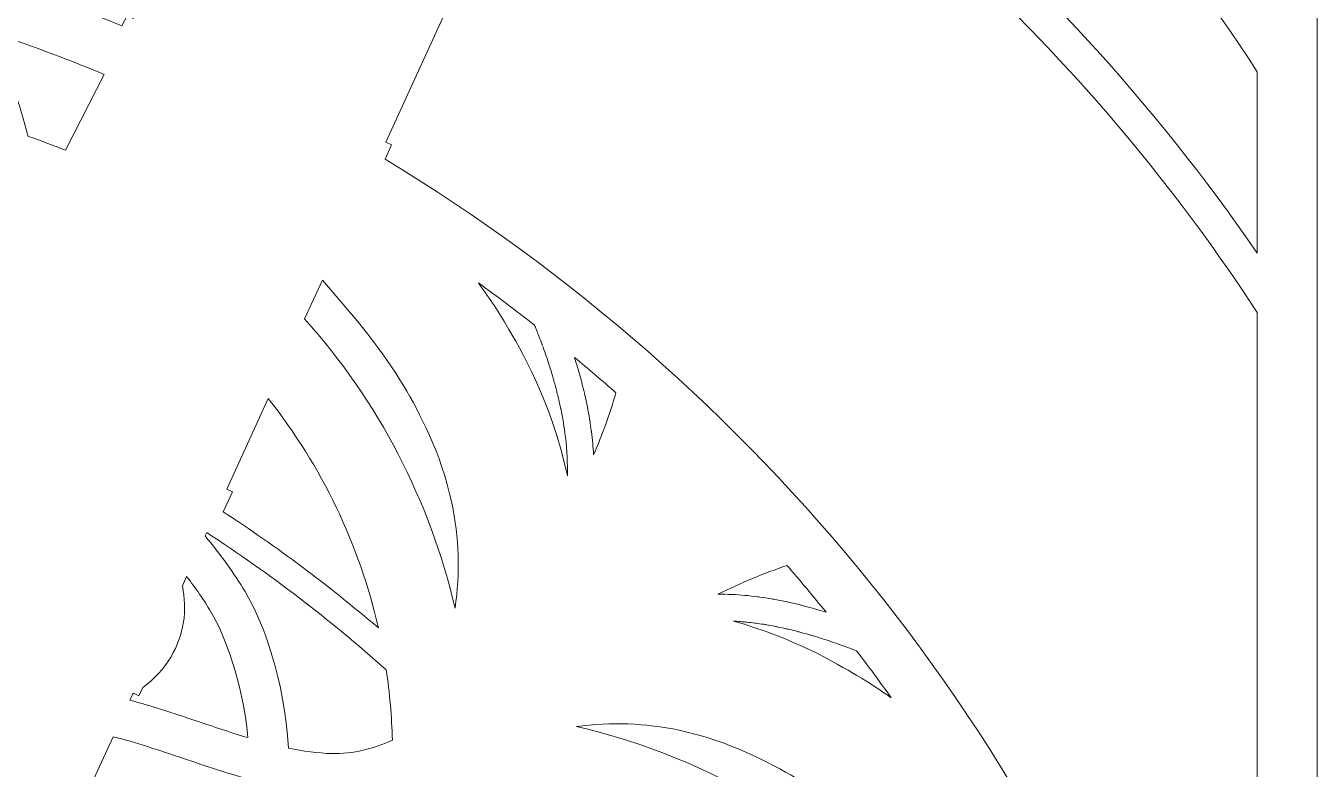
# Model space of a CAD drawing. Header units: millimetres. Extents: x -131 to 670, y -112 to 1620.
# Drawn here: x 125.2 to 254.4, y 233.9 to 308.3 of the extents above; entities that cross this region are included whole.
import ezdxf

# ---------------------------------------------------------------- set-up
doc = ezdxf.new("R2010")
doc.units = ezdxf.units.MM
doc.header["$MEASUREMENT"] = 0
doc.layers.add('Layer 4', color=7, linetype='Continuous')

msp = doc.modelspace()

# ---------------------------------------------------------------- linework, layer by layer
at = {"layer": 'Layer 4', "lineweight": 0}
msp.add_lwpolyline([(-130.85, 449.34), (-130.85, -111.88), (-130.85, -111.88), (254.45, -111.88), (254.45, -111.88), (254.45, 449.34), (-130.85, 449.34)], dxfattribs=at)
for points, knots in [([(-124.85, 349.49), (-124.28, 348.41), (-123.55, 347.38), (-122.67, 346.42), (-122.67, 346.42), (-122.7, 346.39), (-122.7, 346.39), (-118.62, 342.29), (-114.76, 340.4), (-109.81, 340.05), (-104.78, 339.71), (-100.83, 344.28), (-100.66, 344.48), (-100.66, 344.48), (-90.94, 356.23), (-90.94, 356.23), (-87.69, 354.7), (-84.55, 354.06), (-81.6, 354.33), (-79.19, 352.52), (-76.56, 350.61), (-73.77, 348.63), (-61.01, 339.57), (-46.07, 332.65), (-30.54, 328.6), (-30.54, 328.6), (-30.26, 307.54), (-30.26, 307.54), (-30.26, 307.54), (-26.88, 307.58), (-26.88, 307.58), (-26.88, 307.58), (-27.15, 327.76), (-27.15, 327.76), (-7.34, 323.15), (12.42, 323.56), (30.14, 328.95), (30.26, 328.67), (30.39, 328.4), (30.54, 328.14), (32.94, 324.06), (39.69, 323.57), (45.58, 327.03), (50.66, 330.02), (53.53, 335.02), (52.6, 338.99), (61.27, 343.95), (70.72, 347.93), (80.7, 350.85), (80.7, 350.85), (83.74, 331.44), (83.74, 331.44), (83.74, 331.44), (111.68, 335.8), (111.68, 335.8), (111.68, 335.8), (110.33, 344.39), (110.33, 344.39), (110.33, 344.39), (110.34, 344.39), (110.34, 344.39), (110.34, 344.39), (108.52, 355.98), (108.52, 355.98), (125.34, 357.35), (141.94, 355.68), (157.53, 351.12), (157.53, 351.12), (156.81, 349.73), (156.81, 349.73), (156.81, 349.73), (145.78, 328.25), (145.78, 328.25), (145.78, 328.25), (145.78, 328.25), (145.78, 328.25), (145.78, 328.25), (145.77, 328.25), (145.77, 328.25), (145.77, 328.25), (145.2, 328.53), (145.2, 328.53), (145.2, 328.53), (145.2, 328.53), (145.2, 328.53), (145.2, 328.53), (144.89, 327.92), (144.89, 327.92), (144.89, 327.92), (143.92, 326.03), (143.92, 326.03), (143.92, 326.03), (143.29, 324.79), (143.29, 324.79), (143.29, 324.79), (143.86, 324.51), (143.86, 324.51), (143.86, 324.51), (139.15, 315.32), (139.15, 315.32), (139.15, 315.32), (135.92, 309.03), (135.92, 309.03), (135.92, 309.03), (135.34, 309.31), (135.34, 309.31), (135.34, 309.31), (135.34, 309.31), (135.34, 309.31), (135.34, 309.31), (135.34, 309.31), (135.34, 309.31), (135.34, 309.31), (134.81, 308.28), (134.81, 308.28), (92.5, 325.76), (45.85, 327.23), (2.17, 312.23), (-45.35, 295.92), (-83.68, 262.08), (-105.75, 216.94), (-117.56, 192.79), (-123.95, 166.95), (-124.85, 140.87), (-124.85, 140.87), (-124.85, 349.49), (-124.85, 349.49)], [0, 0, 0, 0, 1, 1, 1, 2, 2, 2, 3, 3, 3, 4, 4, 4, 5, 5, 5, 6, 6, 6, 7, 7, 7, 8, 8, 8, 9, 9, 9, 10, 10, 10, 11, 11, 11, 12, 12, 12, 13, 13, 13, 14, 14, 14, 15, 15, 15, 16, 16, 16, 17, 17, 17, 18, 18, 18, 19, 19, 19, 20, 20, 20, 21, 21, 21, 22, 22, 22, 23, 23, 23, 24, 24, 24, 25, 25, 25, 26, 26, 26, 27, 27, 27, 28, 28, 28, 29, 29, 29, 30, 30, 30, 31, 31, 31, 32, 32, 32, 33, 33, 33, 34, 34, 34, 35, 35, 35, 36, 36, 36, 37, 37, 37, 38, 38, 38, 39, 39, 39, 40, 40, 40, 41, 41, 41, 42, 42, 42, 42]), ([(248.45, 167.45), (246.75, 176.85), (244.32, 186.18), (241.16, 195.39), (226.74, 237.39), (198.63, 272.2), (161.14, 294.96), (161.14, 294.96), (161.79, 296.38), (161.79, 296.38), (161.79, 296.38), (161.79, 296.38), (161.79, 296.38), (161.79, 296.38), (161.79, 296.38), (161.79, 296.38), (161.79, 296.38), (161.79, 296.38), (161.79, 296.38), (161.79, 296.38), (161.79, 296.38), (161.79, 296.38), (161.79, 296.38), (161.21, 296.66), (161.21, 296.66), (161.21, 296.66), (168.46, 312.49), (168.46, 312.49), (168.46, 312.49), (169.04, 312.2), (169.04, 312.2), (169.04, 312.2), (170.79, 316.02), (170.79, 316.02), (170.79, 316.02), (170.79, 316.02), (170.79, 316.02), (170.79, 316.02), (170.79, 316.02), (170.79, 316.02), (170.79, 316.02), (170.43, 316.2), (170.43, 316.2), (170.43, 316.2), (170.21, 316.3), (170.21, 316.3), (170.21, 316.3), (181.66, 341.3), (181.66, 341.3), (191.17, 336.26), (200.44, 330.12), (209.24, 323.02), (209.24, 323.02), (212.42, 310.9), (212.42, 310.9), (212.42, 310.9), (215.55, 311.72), (215.55, 311.72), (215.55, 311.72), (213.51, 319.46), (213.51, 319.46), (226.91, 307.95), (238.88, 294.27), (248.45, 279.59), (248.45, 279.59), (248.45, 167.45), (248.45, 167.45)], [0, 0, 0, 0, 1, 1, 1, 2, 2, 2, 3, 3, 3, 4, 4, 4, 5, 5, 5, 6, 6, 6, 7, 7, 7, 8, 8, 8, 9, 9, 9, 10, 10, 10, 11, 11, 11, 12, 12, 12, 13, 13, 13, 14, 14, 14, 15, 15, 15, 16, 16, 16, 17, 17, 17, 18, 18, 18, 19, 19, 19, 20, 20, 20, 21, 21, 21, 22, 22, 22, 22]), ([(248.45, 285.53), (238.27, 300.37), (225.78, 314.02), (211.97, 325.34), (211.97, 325.34), (208.4, 338.91), (208.4, 338.91), (210.44, 338.82), (212.79, 339.77), (214.72, 341.55), (214.74, 341.57), (214.76, 341.59), (214.78, 341.61), (227.8, 330.92), (239.09, 318.19), (248.45, 303.7), (248.45, 303.7), (248.45, 285.53), (248.45, 285.53)], [0, 0, 0, 0, 1, 1, 1, 2, 2, 2, 3, 3, 3, 4, 4, 4, 5, 5, 5, 6, 6, 6, 6]), ([(129.15, 295.84), (127.92, 296.34), (126.67, 296.8), (125.41, 297.23), (124.59, 300.4), (123.54, 303.49), (122.28, 306.46), (122.87, 306.59), (123.46, 306.73), (124.05, 306.87), (127.06, 305.81), (130.06, 304.66), (133.04, 303.43), (133.04, 303.43), (129.15, 295.84), (129.15, 295.84)], [0, 0, 0, 0, 1, 1, 1, 2, 2, 2, 3, 3, 3, 4, 4, 4, 5, 5, 5, 5]), ([(168.15, 249.98), (165.66, 260.69), (160.48, 270.71), (153.09, 278.95), (153.09, 278.95), (154.87, 282.83), (154.87, 282.83), (158.08, 279.13), (161.03, 275.61), (163.02, 272.23), (164.57, 269.6), (166.76, 265.53), (167.82, 260.52), (168.55, 257.06), (168.66, 253.54), (168.15, 249.98)], [0, 0, 0, 0, 1, 1, 1, 2, 2, 2, 3, 3, 3, 4, 4, 4, 5, 5, 5, 5]), ([(179.39, 263.23), (177.82, 270.64), (174.68, 275.98), (173.26, 278.37), (172.4, 279.83), (171.44, 281.24), (170.49, 282.55), (172.4, 281.17), (174.27, 279.76), (176.11, 278.32), (176.13, 278.26), (176.16, 278.19), (176.19, 278.13), (176.34, 277.74), (176.49, 277.36), (176.64, 276.97), (176.72, 276.76), (176.8, 276.55), (176.88, 276.33), (177.1, 275.73), (177.31, 275.13), (177.51, 274.52), (177.51, 274.52), (177.51, 274.52), (177.51, 274.51), (177.67, 274.04), (177.81, 273.57), (177.94, 273.11), (177.98, 272.97), (178.02, 272.84), (178.05, 272.71), (178.15, 272.36), (178.24, 272.02), (178.33, 271.68), (178.36, 271.55), (178.4, 271.43), (178.43, 271.3), (178.53, 270.89), (178.63, 270.47), (178.71, 270.07), (178.72, 270.04), (178.72, 270.01), (178.73, 269.98), (178.83, 269.51), (178.92, 269.04), (178.99, 268.58), (179, 268.56), (179, 268.54), (179, 268.52), (179.07, 268.09), (179.13, 267.67), (179.18, 267.25), (179.19, 267.2), (179.2, 267.15), (179.2, 267.1), (179.36, 265.76), (179.42, 264.47), (179.39, 263.23)], [0, 0, 0, 0, 1, 1, 1, 2, 2, 2, 3, 3, 3, 4, 4, 4, 5, 5, 5, 6, 6, 6, 7, 7, 7, 8, 8, 8, 9, 9, 9, 10, 10, 10, 11, 11, 11, 12, 12, 12, 13, 13, 13, 14, 14, 14, 15, 15, 15, 16, 16, 16, 17, 17, 17, 18, 18, 18, 19, 19, 19, 19]), ([(182.01, 265.34), (181.97, 266.1), (181.9, 266.87), (181.8, 267.67), (181.8, 267.69), (181.8, 267.71), (181.79, 267.73), (181.75, 268.09), (181.69, 268.46), (181.63, 268.83), (181.63, 268.87), (181.62, 268.91), (181.61, 268.96), (181.48, 269.74), (181.32, 270.54), (181.13, 271.36), (181.12, 271.41), (181.11, 271.46), (181.1, 271.51), (181.02, 271.85), (180.93, 272.19), (180.85, 272.53), (180.82, 272.64), (180.79, 272.76), (180.76, 272.87), (180.68, 273.17), (180.59, 273.46), (180.51, 273.76), (180.47, 273.88), (180.44, 273.99), (180.41, 274.11), (180.31, 274.44), (180.2, 274.77), (180.1, 275.1), (181.5, 273.94), (182.89, 272.75), (184.26, 271.55), (183.65, 269.45), (182.9, 267.38), (182.01, 265.34)], [0, 0, 0, 0, 1, 1, 1, 2, 2, 2, 3, 3, 3, 4, 4, 4, 5, 5, 5, 6, 6, 6, 7, 7, 7, 8, 8, 8, 9, 9, 9, 10, 10, 10, 11, 11, 11, 12, 12, 12, 13, 13, 13, 13]), ([(145.86, 261.63), (145.86, 261.63), (145.86, 261.63), (145.86, 261.63), (145.86, 261.63), (145.86, 261.63), (145.86, 261.63), (145.86, 261.63), (145.29, 261.91), (145.29, 261.91), (145.29, 261.91), (149.44, 270.98), (149.44, 270.98), (154.82, 264.2), (158.57, 256.36), (160.47, 248.01), (155.52, 252.24), (150.33, 256.12), (144.95, 259.64), (144.95, 259.64), (145.86, 261.63), (145.86, 261.63), (145.86, 261.63), (145.86, 261.63), (145.86, 261.63)], [0, 0, 0, 0, 1, 1, 1, 2, 2, 2, 3, 3, 3, 4, 4, 4, 5, 5, 5, 6, 6, 6, 7, 7, 7, 8, 8, 8, 8]), ([(161.26, 243.81), (161.6, 241.49), (161.81, 239.14), (161.88, 236.77), (160.03, 235.95), (157.95, 235.36), (155.79, 235.43), (154.4, 235.46), (152.95, 235.67), (151.47, 235.98), (151.06, 242.83), (149.02, 248.45), (147.13, 251.65), (146.02, 253.53), (144.64, 255.37), (143.13, 257.22), (143.13, 257.22), (143.29, 257.56), (143.29, 257.56), (149.57, 253.46), (155.58, 248.88), (161.26, 243.81)], [0, 0, 0, 0, 1, 1, 1, 2, 2, 2, 3, 3, 3, 4, 4, 4, 5, 5, 5, 6, 6, 6, 7, 7, 7, 7]), ([(204.57, 249.8), (204.44, 249.84), (204.31, 249.88), (204.18, 249.92), (203.83, 250.02), (203.48, 250.11), (203.13, 250.2), (203.01, 250.23), (202.88, 250.27), (202.75, 250.3), (202.32, 250.41), (201.9, 250.51), (201.48, 250.6), (201.45, 250.6), (201.43, 250.61), (201.41, 250.61), (200.94, 250.71), (200.47, 250.8), (200.01, 250.89), (199.96, 250.9), (199.9, 250.9), (199.85, 250.91), (199.45, 250.98), (199.05, 251.04), (198.66, 251.1), (198.59, 251.11), (198.51, 251.12), (198.43, 251.13), (198.01, 251.18), (197.59, 251.23), (197.18, 251.27), (197.17, 251.27), (197.16, 251.27), (197.15, 251.27), (196.26, 251.35), (195.4, 251.38), (194.55, 251.38), (194.52, 251.38), (194.5, 251.38), (194.47, 251.38), (196.78, 252.52), (199.09, 253.48), (201.37, 254.27), (202.71, 252.73), (204.02, 251.16), (205.29, 249.58), (205.05, 249.66), (204.81, 249.73), (204.57, 249.8)], [0, 0, 0, 0, 1, 1, 1, 2, 2, 2, 3, 3, 3, 4, 4, 4, 5, 5, 5, 6, 6, 6, 7, 7, 7, 8, 8, 8, 9, 9, 9, 10, 10, 10, 11, 11, 11, 12, 12, 12, 13, 13, 13, 14, 14, 14, 15, 15, 15, 16, 16, 16, 16]), ([(140.85, 252.23), (140.85, 252.23), (141.28, 253.17), (141.28, 253.17), (142.19, 251.98), (143.02, 250.8), (143.71, 249.63), (145.11, 247.27), (146.87, 242.6), (147.42, 237.02), (145.7, 237.53), (143.96, 238.12), (142.24, 238.7), (139.95, 239.47), (137.75, 240.2), (135.6, 240.78), (135.6, 240.78), (135.89, 241.42), (135.89, 241.42), (135.92, 241.43), (135.94, 241.44), (135.96, 241.46), (135.96, 241.46), (136.5, 241.2), (136.5, 241.2), (136.5, 241.2), (136.89, 242.05), (136.89, 242.05), (138.04, 242.88), (139.02, 243.92), (139.72, 245.13), (140.99, 247.31), (141.37, 249.77), (140.85, 252.23)], [0, 0, 0, 0, 1, 1, 1, 2, 2, 2, 3, 3, 3, 4, 4, 4, 5, 5, 5, 6, 6, 6, 7, 7, 7, 8, 8, 8, 9, 9, 9, 10, 10, 10, 11, 11, 11, 11]), ([(206.91, 246.25), (207.08, 246.19), (207.26, 246.12), (207.44, 246.05), (207.74, 245.94), (208.04, 245.82), (208.35, 245.7), (209.53, 244.16), (210.69, 242.59), (211.82, 241.01), (210.72, 241.78), (209.57, 242.55), (208.38, 243.25), (206.31, 244.47), (201.99, 247.02), (196.01, 248.7), (196.07, 248.69), (196.13, 248.69), (196.19, 248.69), (196.41, 248.67), (196.64, 248.65), (196.87, 248.63), (196.99, 248.62), (197.1, 248.61), (197.22, 248.6), (197.46, 248.58), (197.7, 248.55), (197.95, 248.52), (198.06, 248.51), (198.17, 248.49), (198.28, 248.48), (198.53, 248.44), (198.78, 248.41), (199.03, 248.37), (199.15, 248.35), (199.26, 248.33), (199.37, 248.31), (199.63, 248.27), (199.88, 248.22), (200.14, 248.17), (200.26, 248.15), (200.37, 248.13), (200.49, 248.1), (200.75, 248.05), (201.01, 247.99), (201.27, 247.93), (201.39, 247.9), (201.51, 247.88), (201.63, 247.85), (201.89, 247.79), (202.16, 247.72), (202.42, 247.65), (202.54, 247.62), (202.67, 247.59), (202.79, 247.56), (203.07, 247.48), (203.35, 247.4), (203.64, 247.32), (203.75, 247.29), (203.86, 247.26), (203.97, 247.22), (204.37, 247.11), (204.77, 246.98), (205.17, 246.85), (205.18, 246.85), (205.18, 246.85), (205.18, 246.85), (205.76, 246.66), (206.33, 246.46), (206.91, 246.25)], [0, 0, 0, 0, 1, 1, 1, 2, 2, 2, 3, 3, 3, 4, 4, 4, 5, 5, 5, 6, 6, 6, 7, 7, 7, 8, 8, 8, 9, 9, 9, 10, 10, 10, 11, 11, 11, 12, 12, 12, 13, 13, 13, 14, 14, 14, 15, 15, 15, 16, 16, 16, 17, 17, 17, 18, 18, 18, 19, 19, 19, 20, 20, 20, 21, 21, 21, 22, 22, 22, 23, 23, 23, 23]), ([(202.29, 232.96), (206.18, 230.66), (210.28, 227.09), (214.61, 223.32), (218.23, 220.17), (221.91, 216.96), (225.79, 214.21), (224.79, 211.63), (223.61, 209.09), (222.26, 206.63), (220.17, 210.37), (217.72, 213.92), (214.89, 217.23), (205.92, 227.75), (193.86, 234.98), (180.29, 238.13), (183.76, 238.6), (187.2, 238.48), (190.58, 237.76), (195.59, 236.7), (199.66, 234.51), (202.29, 232.96)], [0, 0, 0, 0, 1, 1, 1, 2, 2, 2, 3, 3, 3, 4, 4, 4, 5, 5, 5, 6, 6, 6, 7, 7, 7, 7]), ([(140.97, 234.93), (143.16, 234.2), (145.38, 233.45), (147.59, 232.84), (147.56, 230.55), (147.3, 228.29), (146.84, 226.07), (144.26, 225.46), (141.5, 225.19), (138.59, 225.42), (135.7, 225.65), (132.86, 226.34), (130.2, 227.44), (130.2, 227.44), (130.2, 227.44), (130.2, 227.44), (130.2, 227.44), (130.21, 227.48), (130.21, 227.48), (130.21, 227.48), (130.43, 227.96), (130.43, 227.96), (130.43, 227.96), (130.63, 228.39), (130.63, 228.39), (130.63, 228.39), (130.6, 228.41), (130.6, 228.41), (130.6, 228.41), (130.59, 228.42), (130.59, 228.42), (130.59, 228.42), (130.55, 228.44), (130.55, 228.44), (130.55, 228.44), (130.06, 228.68), (130.06, 228.68), (130.06, 228.68), (133.93, 237.12), (133.93, 237.12), (136.15, 236.56), (138.52, 235.76), (140.97, 234.93)], [0, 0, 0, 0, 1, 1, 1, 2, 2, 2, 3, 3, 3, 4, 4, 4, 5, 5, 5, 6, 6, 6, 7, 7, 7, 8, 8, 8, 9, 9, 9, 10, 10, 10, 11, 11, 11, 12, 12, 12, 13, 13, 13, 14, 14, 14, 14])]:
    msp.add_open_spline(points, degree=3, knots=knots, dxfattribs=at)

doc.saveas('drawing.dxf')
